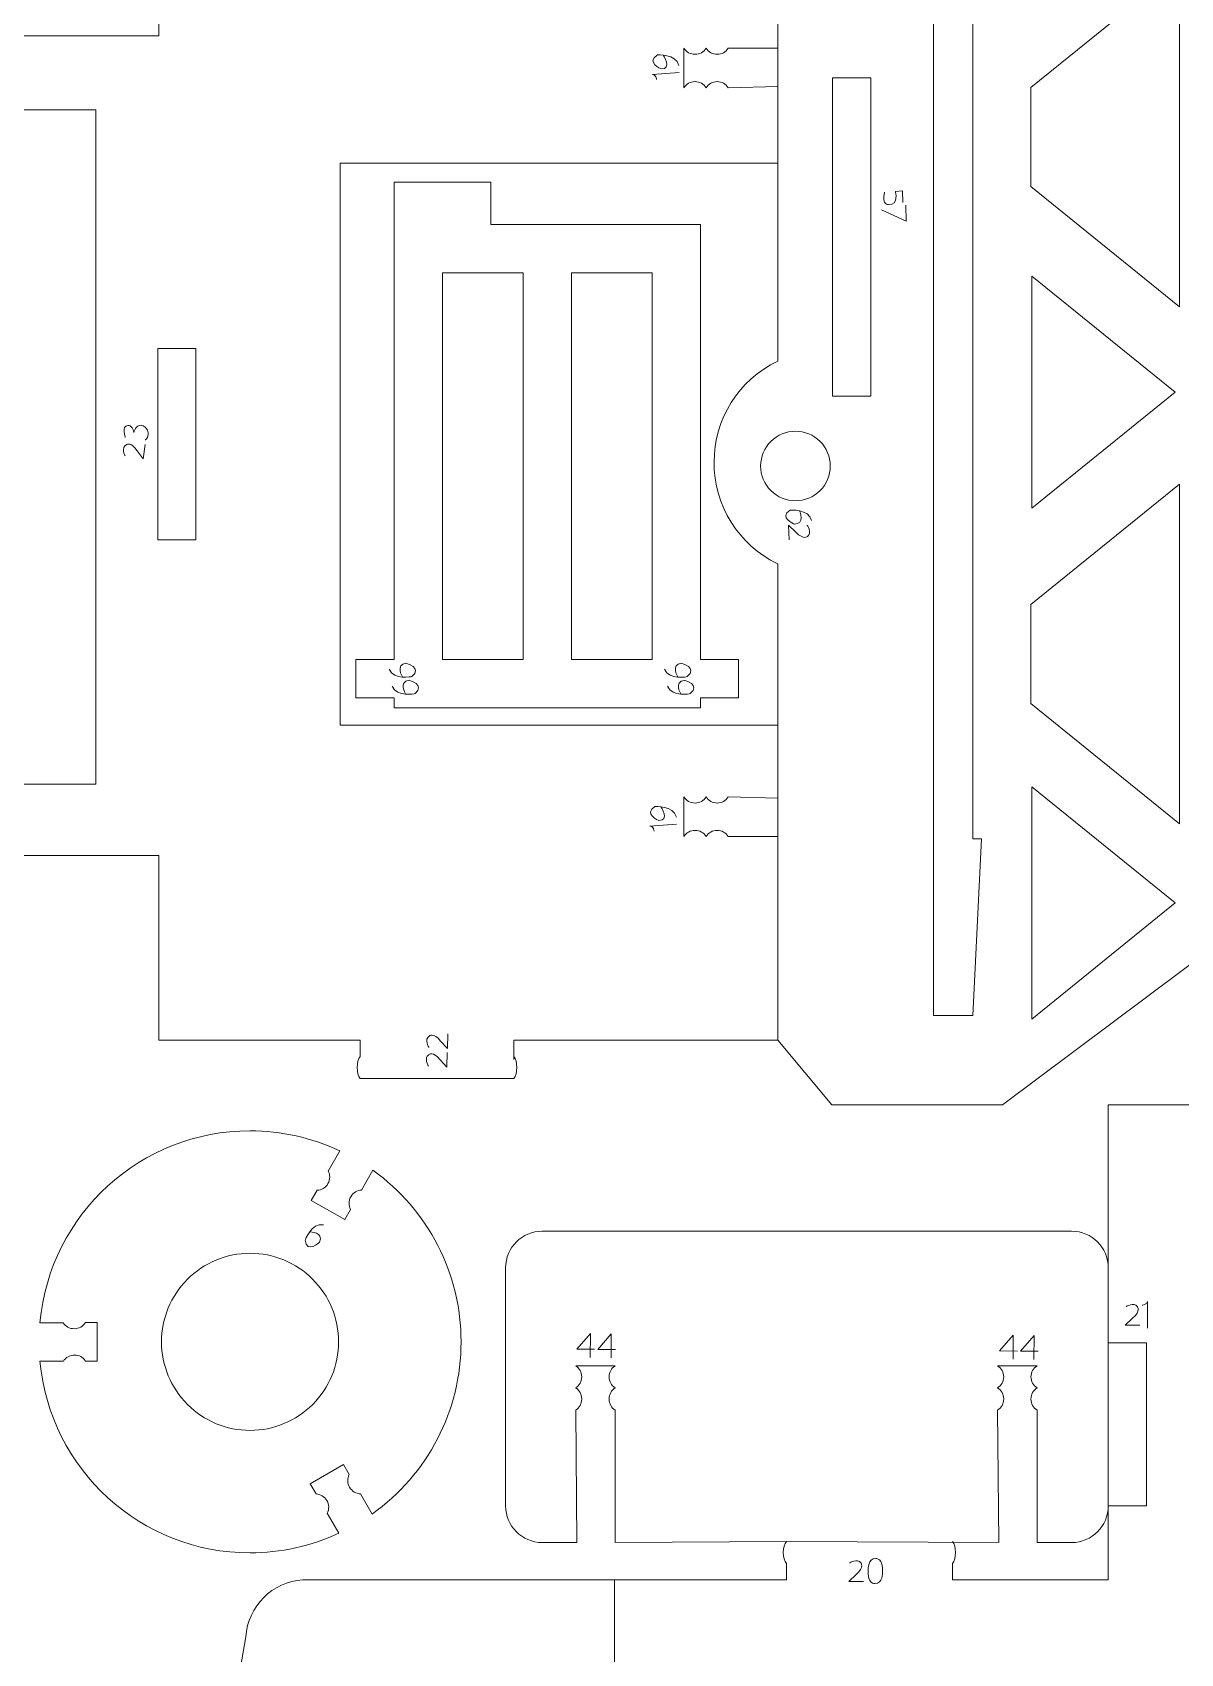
# Model space of a CAD drawing. Header units: centimetres. Extents: x -25 to 25, y -32.5 to 32.5.
# Drawn here: x -0.74 to 8.26, y -13.61 to -0.91 of the extents above; entities that cross this region are included whole.
import ezdxf

# ---------------------------------------------------------------- set-up
doc = ezdxf.new("R2010")
doc.units = ezdxf.units.CM
doc.header["$MEASUREMENT"] = 0
doc.layers.add('Capa 1', color=7, linetype='Continuous')

msp = doc.modelspace()

# ---------------------------------------------------------------- linework, layer by layer
at = {"layer": 'Capa 1', "color": 250, "lineweight": 20}
for points, knots in [([(8.57576, -8.03201), (8.57576, -8.03201), (6.86576, -9.30915), (6.86576, -9.30915), (6.86576, -9.30915), (6.86576, -9.30915), (5.52988, -9.30915), (5.52988, -9.30915), (5.52988, -9.30915), (5.52988, -9.30915), (5.10465, -8.80349), (5.10465, -8.80349), (5.10465, -8.80349), (5.10465, -8.80349), (5.10465, -5.0696), (5.10465, -5.0696), (5.10465, -5.0696), (4.79889, -4.92232), (4.60492, -4.61257), (4.60584, -4.27324), (4.60584, -4.27324), (4.60677, -3.93389), (4.7981, -3.62735), (5.10465, -3.48177), (5.10465, -3.48177), (5.10465, -3.48177), (5.10465, 5.73715), (5.10465, 5.73715), (5.10465, 5.73715), (5.10465, 5.73715), (3.83049, 5.73715), (3.83049, 5.73715), (3.83049, 5.73715), (3.74758, 5.73719), (3.66851, 5.77203), (3.61251, 5.83317), (3.61251, 5.83317), (3.55653, 5.89436), (3.52877, 5.97577), (3.53604, 6.05836), (3.53604, 6.05836), (3.53604, 6.05836), (3.53604, 6.55398), (3.53604, 6.55398), (3.53604, 6.55398), (3.53604, 6.55398), (4.01915, 6.64479), (4.01915, 6.64479), (4.01915, 6.64479), (4.01915, 6.64479), (3.5252, 9.27346), (3.5252, 9.27346), (3.5252, 9.27346), (3.5252, 9.27346), (3.5252, 13.61561), (3.5252, 13.61561), (3.5252, 13.61561), (3.51887, 13.7054), (3.54882, 13.79393), (3.60829, 13.86149), (3.60829, 13.86149), (3.66775, 13.92903), (3.75134, 13.9699), (3.8412, 13.97497), (3.8412, 13.97497), (3.8412, 13.97497), (6.84714, 13.97497), (6.84714, 13.97497), (6.84714, 13.97497), (6.84714, 13.97497), (8.60511, 12.7246), (8.60511, 12.7246)], [0, 0, 0, 0, 0.05263158, 0.05263158, 0.05263158, 0.05263158, 0.10526316, 0.10526316, 0.10526316, 0.10526316, 0.15789474, 0.15789474, 0.15789474, 0.15789474, 0.21052632, 0.21052632, 0.21052632, 0.21052632, 0.26315789, 0.26315789, 0.26315789, 0.26315789, 0.31578947, 0.31578947, 0.31578947, 0.31578947, 0.36842105, 0.36842105, 0.36842105, 0.36842105, 0.42105263, 0.42105263, 0.42105263, 0.42105263, 0.47368421, 0.47368421, 0.47368421, 0.47368421, 0.52631579, 0.52631579, 0.52631579, 0.52631579, 0.57894737, 0.57894737, 0.57894737, 0.57894737, 0.63157895, 0.63157895, 0.63157895, 0.63157895, 0.68421053, 0.68421053, 0.68421053, 0.68421053, 0.73684211, 0.73684211, 0.73684211, 0.73684211, 0.78947368, 0.78947368, 0.78947368, 0.78947368, 0.84210526, 0.84210526, 0.84210526, 0.84210526, 0.89473684, 0.89473684, 0.89473684, 0.89473684, 1, 1, 1, 1]), ([(6.325, -8.60926), (6.325, -8.60926), (6.63388, -8.60926), (6.63388, -8.60926), (6.63388, -8.60926), (6.63388, -8.60926), (6.70253, -7.22588), (6.70253, -7.22588), (6.70253, -7.22588), (6.70253, -7.22588), (6.63388, -7.22588), (6.63388, -7.22588), (6.63388, -7.22588), (6.63388, -7.22588), (6.63388, 1.34313), (6.63388, 1.34313), (6.63388, 1.34313), (6.63388, 1.34313), (6.74854, 2.29325), (6.74854, 2.29325), (6.74854, 2.29325), (6.74854, 2.29325), (6.63388, 3.24813), (6.63388, 3.24813), (6.63388, 3.24813), (6.63388, 3.24813), (6.63388, 13.39281), (6.63388, 13.39281), (6.63388, 13.39281), (6.63388, 13.39281), (6.325, 13.39281), (6.325, 13.39281), (6.325, 13.39281), (6.325, 13.39281), (6.325, 3.25454), (6.325, 3.25454), (6.325, 3.25454), (6.325, 3.25454), (6.26327, 2.29325), (6.26327, 2.29325), (6.26327, 2.29325), (6.26327, 2.29325), (6.325, 1.35835), (6.325, 1.35835), (6.325, 1.35835), (6.325, 1.35835), (6.325, -8.60926), (6.325, -8.60926)], [0, 0, 0, 0, 0.07692308, 0.07692308, 0.07692308, 0.07692308, 0.15384615, 0.15384615, 0.15384615, 0.15384615, 0.23076923, 0.23076923, 0.23076923, 0.23076923, 0.30769231, 0.30769231, 0.30769231, 0.30769231, 0.38461538, 0.38461538, 0.38461538, 0.38461538, 0.46153846, 0.46153846, 0.46153846, 0.46153846, 0.53846154, 0.53846154, 0.53846154, 0.53846154, 0.61538462, 0.61538462, 0.61538462, 0.61538462, 0.69230769, 0.69230769, 0.69230769, 0.69230769, 0.76923077, 0.76923077, 0.76923077, 0.76923077, 0.84615385, 0.84615385, 0.84615385, 0.84615385, 1, 1, 1, 1]), ([(1.83171, -8.93017), (1.83171, -8.93017), (1.83171, -8.80349), (1.83171, -8.80349), (1.83171, -8.80349), (1.83171, -8.80349), (0.25242, -8.80349), (0.25242, -8.80349), (0.25242, -8.80349), (0.25242, -8.80349), (0.25242, -7.35671), (0.25242, -7.35671), (0.25242, -7.35671), (0.25242, -7.35671), (-0.84555, -7.35671), (-0.84555, -7.35671), (-0.84555, -7.35671), (-0.84555, -7.35671), (-0.86741, -7.35554), (-0.86741, -7.35554), (-0.86741, -7.35554), (-0.86741, -7.35554), (-0.88898, -7.35156), (-0.88898, -7.35156), (-0.88898, -7.35156), (-0.88898, -7.35156), (-0.90979, -7.34481), (-0.90979, -7.34481), (-0.90979, -7.34481), (-0.90979, -7.34481), (-0.9296, -7.33539), (-0.9296, -7.33539), (-0.9296, -7.33539), (-0.9296, -7.33539), (-0.94799, -7.3235), (-0.94799, -7.3235), (-0.94799, -7.3235), (-0.94799, -7.3235), (-0.96466, -7.3093), (-0.96466, -7.3093), (-0.96466, -7.3093), (-0.96466, -7.3093), (-0.97935, -7.29305), (-0.97935, -7.29305), (-0.97935, -7.29305), (-0.97935, -7.29305), (-0.99183, -7.27504), (-0.99183, -7.27504), (-0.99183, -7.27504), (-0.99183, -7.27504), (-1.00184, -7.25553), (-1.00184, -7.25553), (-1.00184, -7.25553), (-1.00184, -7.25553), (-1.00921, -7.23492), (-1.00921, -7.23492), (-1.00921, -7.23492), (-1.00921, -7.23492), (-1.01386, -7.21352), (-1.01386, -7.21352), (-1.01386, -7.21352), (-1.01386, -7.21352), (-1.01566, -7.19166), (-1.01566, -7.19166), (-1.01566, -7.19166), (-1.01566, -7.19166), (-1.01566, -6.79532), (-1.01566, -6.79532), (-1.01566, -6.79532), (-1.01566, -6.79532), (-0.24057, -6.79532), (-0.24057, -6.79532), (-0.24057, -6.79532), (-0.24057, -6.79532), (-0.24057, -1.51145), (-0.24057, -1.51145), (-0.24057, -1.51145), (-0.24057, -1.51145), (-1.01566, -1.51145), (-1.01566, -1.51145), (-1.01566, -1.51145), (-1.01566, -1.51145), (-1.01566, -1.10284), (-1.01566, -1.10284), (-1.01566, -1.10284), (-1.01566, -1.10284), (-1.01416, -1.08065), (-1.01416, -1.08065), (-1.01416, -1.08065), (-1.01416, -1.08065), (-1.0098, -1.05887), (-1.0098, -1.05887), (-1.0098, -1.05887), (-1.0098, -1.05887), (-1.00264, -1.03781), (-1.00264, -1.03781), (-1.00264, -1.03781), (-1.00264, -1.03781), (-0.99276, -1.01787), (-0.99276, -1.01787), (-0.99276, -1.01787), (-0.99276, -1.01787), (-0.9804, -0.9994), (-0.9804, -0.9994), (-0.9804, -0.9994), (-0.9804, -0.9994), (-0.96574, -0.98265), (-0.96574, -0.98265), (-0.96574, -0.98265), (-0.96574, -0.98265), (-0.94903, -0.96799), (-0.94903, -0.96799), (-0.94903, -0.96799), (-0.94903, -0.96799), (-0.93052, -0.95564), (-0.93052, -0.95564), (-0.93052, -0.95564), (-0.93052, -0.95564), (-0.91059, -0.9458), (-0.91059, -0.9458), (-0.91059, -0.9458), (-0.91059, -0.9458), (-0.88957, -0.9386), (-0.88957, -0.9386), (-0.88957, -0.9386), (-0.88957, -0.9386), (-0.86775, -0.93424), (-0.86775, -0.93424), (-0.86775, -0.93424), (-0.86775, -0.93424), (-0.84555, -0.93273), (-0.84555, -0.93273), (-0.84555, -0.93273), (-0.84555, -0.93273), (0.25242, -0.93273), (0.25242, -0.93273), (0.25242, -0.93273), (0.25242, -0.93273), (0.25309, 0.56891), (0.25309, 0.56891), (0.25309, 0.56891), (0.25309, 0.56891), (1.83242, 0.56891), (1.83242, 0.56891), (1.83242, 0.56891), (1.83242, 0.56891), (1.83242, 0.693), (1.83242, 0.693)], [0, 0, 0, 0, 0.02631579, 0.02631579, 0.02631579, 0.02631579, 0.05263158, 0.05263158, 0.05263158, 0.05263158, 0.07894737, 0.07894737, 0.07894737, 0.07894737, 0.10526316, 0.10526316, 0.10526316, 0.10526316, 0.13157895, 0.13157895, 0.13157895, 0.13157895, 0.15789474, 0.15789474, 0.15789474, 0.15789474, 0.18421053, 0.18421053, 0.18421053, 0.18421053, 0.21052632, 0.21052632, 0.21052632, 0.21052632, 0.23684211, 0.23684211, 0.23684211, 0.23684211, 0.26315789, 0.26315789, 0.26315789, 0.26315789, 0.28947368, 0.28947368, 0.28947368, 0.28947368, 0.31578947, 0.31578947, 0.31578947, 0.31578947, 0.34210526, 0.34210526, 0.34210526, 0.34210526, 0.36842105, 0.36842105, 0.36842105, 0.36842105, 0.39473684, 0.39473684, 0.39473684, 0.39473684, 0.42105263, 0.42105263, 0.42105263, 0.42105263, 0.44736842, 0.44736842, 0.44736842, 0.44736842, 0.47368421, 0.47368421, 0.47368421, 0.47368421, 0.5, 0.5, 0.5, 0.5, 0.52631579, 0.52631579, 0.52631579, 0.52631579, 0.55263158, 0.55263158, 0.55263158, 0.55263158, 0.57894737, 0.57894737, 0.57894737, 0.57894737, 0.60526316, 0.60526316, 0.60526316, 0.60526316, 0.63157895, 0.63157895, 0.63157895, 0.63157895, 0.65789474, 0.65789474, 0.65789474, 0.65789474, 0.68421053, 0.68421053, 0.68421053, 0.68421053, 0.71052632, 0.71052632, 0.71052632, 0.71052632, 0.73684211, 0.73684211, 0.73684211, 0.73684211, 0.76315789, 0.76315789, 0.76315789, 0.76315789, 0.78947368, 0.78947368, 0.78947368, 0.78947368, 0.81578947, 0.81578947, 0.81578947, 0.81578947, 0.84210526, 0.84210526, 0.84210526, 0.84210526, 0.86842105, 0.86842105, 0.86842105, 0.86842105, 0.89473684, 0.89473684, 0.89473684, 0.89473684, 0.92105263, 0.92105263, 0.92105263, 0.92105263, 0.94736842, 0.94736842, 0.94736842, 0.94736842, 1, 1, 1, 1]), ([(8.25401, -3.05436), (8.25401, -3.05436), (8.25401, -0.39365), (8.25401, -0.39365), (8.25401, -0.39365), (8.25401, -0.39365), (7.09024, -1.33641), (7.09024, -1.33641), (7.09024, -1.33641), (7.09024, -1.33641), (7.09024, -2.11163), (7.09024, -2.11163), (7.09024, -2.11163), (7.09024, -2.11163), (8.25401, -3.05436), (8.25401, -3.05436)], [0, 0, 0, 0, 0.2, 0.2, 0.2, 0.2, 0.4, 0.4, 0.4, 0.4, 0.6, 0.6, 0.6, 0.6, 1, 1, 1, 1]), ([(4.54364, -1.02935), (4.52533, -1.05788), (4.49331, -1.07679), (4.45689, -1.07679), (4.45689, -1.07679), (4.42047, -1.07679), (4.38846, -1.05788), (4.37015, -1.02935)], [0, 0, 0, 0, 0.33333333, 0.33333333, 0.33333333, 0.33333333, 1, 1, 1, 1]), ([(4.71713, -1.02935), (4.69882, -1.05788), (4.66681, -1.07679), (4.63039, -1.07679), (4.63039, -1.07679), (4.59397, -1.07679), (4.56195, -1.05788), (4.54364, -1.02935)], [0, 0, 0, 0, 0.33333333, 0.33333333, 0.33333333, 0.33333333, 1, 1, 1, 1]), ([(5.53525, -3.75601), (5.53525, -3.75601), (5.83543, -3.75601), (5.83543, -3.75601), (5.83543, -3.75601), (5.83543, -3.75601), (5.83543, -1.2608), (5.83543, -1.2608), (5.83543, -1.2608), (5.83543, -1.2608), (5.53525, -1.2608), (5.53525, -1.2608), (5.53525, -1.2608), (5.53525, -1.2608), (5.53525, -3.75601), (5.53525, -3.75601)], [0, 0, 0, 0, 0.2, 0.2, 0.2, 0.2, 0.4, 0.4, 0.4, 0.4, 0.6, 0.6, 0.6, 0.6, 1, 1, 1, 1]), ([(4.54348, -1.33836), (4.52516, -1.30983), (4.49315, -1.29092), (4.45673, -1.29092), (4.45673, -1.29092), (4.42031, -1.29092), (4.3883, -1.30983), (4.36998, -1.33836)], [0, 0, 0, 0, 0.33333333, 0.33333333, 0.33333333, 0.33333333, 1, 1, 1, 1]), ([(4.71697, -1.33836), (4.69866, -1.30983), (4.66664, -1.29092), (4.63022, -1.29092), (4.63022, -1.29092), (4.5938, -1.29092), (4.56179, -1.30983), (4.54348, -1.33836)], [0, 0, 0, 0, 0.33333333, 0.33333333, 0.33333333, 0.33333333, 1, 1, 1, 1]), ([(5.10465, -1.92944), (5.10465, -1.92944), (1.67512, -1.92944), (1.67512, -1.92944), (1.67512, -1.92944), (1.67512, -1.92944), (1.67512, -6.33424), (1.67512, -6.33424), (1.67512, -6.33424), (1.67512, -6.33424), (5.10465, -6.33424), (5.10465, -6.33424)], [0, 0, 0, 0, 0.25, 0.25, 0.25, 0.25, 0.5, 0.5, 0.5, 0.5, 1, 1, 1, 1]), ([(1.79877, -6.11975), (1.79877, -6.11975), (2.09878, -6.11975), (2.09878, -6.11975), (2.09878, -6.11975), (2.09878, -6.11975), (2.09878, -6.1987), (2.09878, -6.1987), (2.09878, -6.1987), (2.09878, -6.1987), (4.49883, -6.1987), (4.49883, -6.1987), (4.49883, -6.1987), (4.49883, -6.1987), (4.49883, -6.11975), (4.49883, -6.11975), (4.49883, -6.11975), (4.49883, -6.11975), (4.79884, -6.11975), (4.79884, -6.11975), (4.79884, -6.11975), (4.79884, -6.11975), (4.79884, -5.81974), (4.79884, -5.81974), (4.79884, -5.81974), (4.79884, -5.81974), (4.49883, -5.81974), (4.49883, -5.81974), (4.49883, -5.81974), (4.49883, -5.81974), (4.49883, -2.40914), (4.49883, -2.40914), (4.49883, -2.40914), (4.49883, -2.40914), (2.85669, -2.40914), (2.85669, -2.40914), (2.85669, -2.40914), (2.85669, -2.40914), (2.85669, -2.07755), (2.85669, -2.07755), (2.85669, -2.07755), (2.85669, -2.07755), (2.09878, -2.07755), (2.09878, -2.07755), (2.09878, -2.07755), (2.09878, -2.07755), (2.09878, -5.81974), (2.09878, -5.81974), (2.09878, -5.81974), (2.09878, -5.81974), (1.79877, -5.81974), (1.79877, -5.81974), (1.79877, -5.81974), (1.79877, -5.81974), (1.79877, -6.11975), (1.79877, -6.11975)], [0, 0, 0, 0, 0.06666667, 0.06666667, 0.06666667, 0.06666667, 0.13333333, 0.13333333, 0.13333333, 0.13333333, 0.2, 0.2, 0.2, 0.2, 0.26666667, 0.26666667, 0.26666667, 0.26666667, 0.33333333, 0.33333333, 0.33333333, 0.33333333, 0.4, 0.4, 0.4, 0.4, 0.46666667, 0.46666667, 0.46666667, 0.46666667, 0.53333333, 0.53333333, 0.53333333, 0.53333333, 0.6, 0.6, 0.6, 0.6, 0.66666667, 0.66666667, 0.66666667, 0.66666667, 0.73333333, 0.73333333, 0.73333333, 0.73333333, 0.8, 0.8, 0.8, 0.8, 0.86666667, 0.86666667, 0.86666667, 0.86666667, 1, 1, 1, 1]), ([(2.47773, -5.81974), (2.47773, -5.81974), (2.47773, -2.78809), (2.47773, -2.78809), (2.47773, -2.78809), (2.47773, -2.78809), (3.10932, -2.78809), (3.10932, -2.78809), (3.10932, -2.78809), (3.10932, -2.78809), (3.10932, -5.81974), (3.10932, -5.81974), (3.10932, -5.81974), (3.10932, -5.81974), (2.47773, -5.81974), (2.47773, -5.81974)], [0, 0, 0, 0, 0.2, 0.2, 0.2, 0.2, 0.4, 0.4, 0.4, 0.4, 0.6, 0.6, 0.6, 0.6, 1, 1, 1, 1]), ([(3.48828, -5.81974), (3.48828, -5.81974), (3.48828, -2.78809), (3.48828, -2.78809), (3.48828, -2.78809), (3.48828, -2.78809), (4.11988, -2.78809), (4.11988, -2.78809), (4.11988, -2.78809), (4.11988, -2.78809), (4.11988, -5.81974), (4.11988, -5.81974), (4.11988, -5.81974), (4.11988, -5.81974), (3.48828, -5.81974), (3.48828, -5.81974)], [0, 0, 0, 0, 0.2, 0.2, 0.2, 0.2, 0.4, 0.4, 0.4, 0.4, 0.6, 0.6, 0.6, 0.6, 1, 1, 1, 1]), ([(7.09618, -4.63431), (7.09618, -4.63431), (8.22046, -3.72421), (8.22046, -3.72421), (8.22046, -3.72421), (8.22046, -3.72421), (7.09618, -2.81409), (7.09618, -2.81409), (7.09618, -2.81409), (7.09618, -2.81409), (7.09618, -4.63431), (7.09618, -4.63431)], [0, 0, 0, 0, 0.25, 0.25, 0.25, 0.25, 0.5, 0.5, 0.5, 0.5, 1, 1, 1, 1]), ([(0.24476, -3.38175), (0.24476, -3.38175), (0.24472, -4.88189), (0.24472, -4.88189), (0.24472, -4.88189), (0.24472, -4.88189), (0.54494, -4.88189), (0.54494, -4.88189), (0.54494, -4.88189), (0.54494, -4.88189), (0.54494, -3.38171), (0.54494, -3.38171), (0.54494, -3.38171), (0.54494, -3.38171), (0.24476, -3.38175), (0.24476, -3.38175)], [0, 0, 0, 0, 0.2, 0.2, 0.2, 0.2, 0.4, 0.4, 0.4, 0.4, 0.6, 0.6, 0.6, 0.6, 1, 1, 1, 1]), ([(4.97126, -4.30313), (4.97122, -4.37541), (4.99987, -4.44477), (5.05096, -4.4959), (5.05096, -4.4959), (5.10201, -4.54704), (5.17165, -4.5758), (5.24393, -4.57584), (5.24393, -4.57584), (5.31622, -4.57589), (5.38557, -4.54721), (5.4367, -4.49615), (5.4367, -4.49615), (5.48784, -4.44506), (5.51661, -4.37541), (5.51666, -4.30313), (5.51666, -4.30313), (5.5167, -4.23086), (5.48806, -4.1615), (5.43696, -4.11037), (5.43696, -4.11037), (5.38587, -4.05924), (5.31622, -4.03047), (5.24393, -4.03043), (5.24393, -4.03043), (5.17165, -4.03039), (5.10234, -4.05907), (5.05122, -4.11012), (5.05122, -4.11012), (5.00003, -4.16121), (4.9713, -4.23086), (4.97126, -4.30313)], [0, 0, 0, 0, 0.11111111, 0.11111111, 0.11111111, 0.11111111, 0.22222222, 0.22222222, 0.22222222, 0.22222222, 0.33333333, 0.33333333, 0.33333333, 0.33333333, 0.44444444, 0.44444444, 0.44444444, 0.44444444, 0.55555556, 0.55555556, 0.55555556, 0.55555556, 0.66666667, 0.66666667, 0.66666667, 0.66666667, 0.77777778, 0.77777778, 0.77777778, 0.77777778, 1, 1, 1, 1]), ([(8.25401, -7.10615), (8.25401, -7.10615), (8.25401, -4.44544), (8.25401, -4.44544), (8.25401, -4.44544), (8.25401, -4.44544), (7.09024, -5.38817), (7.09024, -5.38817), (7.09024, -5.38817), (7.09024, -5.38817), (7.09024, -6.16343), (7.09024, -6.16343), (7.09024, -6.16343), (7.09024, -6.16343), (8.25401, -7.10615), (8.25401, -7.10615)], [0, 0, 0, 0, 0.2, 0.2, 0.2, 0.2, 0.4, 0.4, 0.4, 0.4, 0.6, 0.6, 0.6, 0.6, 1, 1, 1, 1]), ([(7.09618, -8.63695), (7.09618, -8.63695), (8.22046, -7.72683), (8.22046, -7.72683), (8.22046, -7.72683), (8.22046, -7.72683), (7.09618, -6.81669), (7.09618, -6.81669), (7.09618, -6.81669), (7.09618, -6.81669), (7.09618, -8.63695), (7.09618, -8.63695)], [0, 0, 0, 0, 0.25, 0.25, 0.25, 0.25, 0.5, 0.5, 0.5, 0.5, 1, 1, 1, 1]), ([(4.54381, -6.89673), (4.5255, -6.92526), (4.49348, -6.94417), (4.45706, -6.94417), (4.45706, -6.94417), (4.42064, -6.94417), (4.38863, -6.92526), (4.37032, -6.89673)], [0, 0, 0, 0, 0.33333333, 0.33333333, 0.33333333, 0.33333333, 1, 1, 1, 1]), ([(4.7173, -6.89673), (4.69899, -6.92526), (4.66698, -6.94417), (4.63056, -6.94417), (4.63056, -6.94417), (4.59414, -6.94417), (4.56212, -6.92526), (4.54381, -6.89673)], [0, 0, 0, 0, 0.33333333, 0.33333333, 0.33333333, 0.33333333, 1, 1, 1, 1]), ([(4.54365, -7.20574), (4.52533, -7.17721), (4.49332, -7.1583), (4.4569, -7.1583), (4.4569, -7.1583), (4.42048, -7.1583), (4.38847, -7.17721), (4.37015, -7.20574)], [0, 0, 0, 0, 0.33333333, 0.33333333, 0.33333333, 0.33333333, 1, 1, 1, 1]), ([(4.71714, -7.20574), (4.69883, -7.17721), (4.66681, -7.1583), (4.63039, -7.1583), (4.63039, -7.1583), (4.59397, -7.1583), (4.56196, -7.17721), (4.54365, -7.20574)], [0, 0, 0, 0, 0.33333333, 0.33333333, 0.33333333, 0.33333333, 1, 1, 1, 1]), ([(5.10465, -8.80349), (5.10465, -8.80349), (3.03622, -8.80349), (3.03622, -8.80349), (3.03622, -8.80349), (3.03622, -8.80349), (3.03622, -8.95358), (3.03622, -8.95358)], [0, 0, 0, 0, 0.33333333, 0.33333333, 0.33333333, 0.33333333, 1, 1, 1, 1]), ([(1.83171, -9.10368), (1.81744, -9.08537), (1.80799, -9.05336), (1.80799, -9.01694), (1.80799, -9.01694), (1.80799, -8.98052), (1.81744, -8.9485), (1.83171, -8.93019)], [0, 0, 0, 0, 0.33333333, 0.33333333, 0.33333333, 0.33333333, 1, 1, 1, 1]), ([(3.03622, -9.10368), (3.05049, -9.08537), (3.05994, -9.05336), (3.05994, -9.01694), (3.05994, -9.01694), (3.05994, -8.98052), (3.05049, -8.9485), (3.03622, -8.93019)], [0, 0, 0, 0, 0.33333333, 0.33333333, 0.33333333, 0.33333333, 1, 1, 1, 1]), ([(5.1727, -12.90463), (5.1727, -12.90463), (5.1727, -13.03135), (5.1727, -13.03135), (5.1727, -13.03135), (5.1727, -13.03135), (3.82445, -13.03135), (3.82445, -13.03135), (3.82445, -13.03135), (3.82445, -13.03135), (3.82445, -16.30794), (3.82445, -16.30794), (3.82445, -16.30794), (9.60048, -16.30794), (7.43448, -16.30794), (10.73481, -16.30794), (10.73481, -16.30794), (10.73481, -16.30794), (10.73481, -14.03531), (10.73481, -14.03531), (10.73481, -14.03531), (10.73481, -14.03531), (12.37679, -12.38965), (12.37679, -12.38965), (12.37679, -12.38965), (12.37679, -12.38965), (12.37679, -9.3096), (12.37679, -9.3096), (12.37679, -9.3096), (12.37679, -9.3096), (11.62163, -9.30914), (11.62163, -9.30914)], [0, 0, 0, 0, 0.11111111, 0.11111111, 0.11111111, 0.11111111, 0.22222222, 0.22222222, 0.22222222, 0.22222222, 0.33333333, 0.33333333, 0.33333333, 0.33333333, 0.44444444, 0.44444444, 0.44444444, 0.44444444, 0.55555556, 0.55555556, 0.55555556, 0.55555556, 0.66666667, 0.66666667, 0.66666667, 0.66666667, 0.77777778, 0.77777778, 0.77777778, 0.77777778, 1, 1, 1, 1]), ([(10.28574, -9.30914), (10.28574, -9.30914), (9.93267, -9.3096), (9.93267, -9.3096), (9.93267, -9.3096), (9.93267, -9.3096), (9.93267, -9.60978), (9.93267, -9.60978), (9.93267, -9.60978), (9.93267, -9.60978), (8.74641, -9.60978), (8.74641, -9.60978), (8.74641, -9.60978), (8.74641, -9.60978), (8.74641, -9.3096), (8.74641, -9.3096), (8.74641, -9.3096), (8.74641, -9.3096), (7.69605, -9.3096), (7.69605, -9.3096), (7.69605, -9.3096), (7.69605, -9.3096), (7.69605, -11.17429), (7.69605, -11.17429), (7.69605, -11.17429), (7.69605, -11.17429), (7.99624, -11.17429), (7.99624, -11.17429), (7.99624, -11.17429), (7.99624, -11.17429), (7.99624, -12.45284), (7.99624, -12.45284), (7.99624, -12.45284), (7.99624, -12.45284), (7.69605, -12.45284), (7.69605, -12.45284), (7.69605, -12.45284), (7.69605, -12.45284), (7.69605, -13.03135), (7.69605, -13.03135), (7.69605, -13.03135), (7.69605, -13.03135), (6.47504, -13.03135), (6.47504, -13.03135), (6.47504, -13.03135), (6.47504, -13.03135), (6.47504, -12.90463), (6.47504, -12.90463)], [0, 0, 0, 0, 0.07692308, 0.07692308, 0.07692308, 0.07692308, 0.15384615, 0.15384615, 0.15384615, 0.15384615, 0.23076923, 0.23076923, 0.23076923, 0.23076923, 0.30769231, 0.30769231, 0.30769231, 0.30769231, 0.38461538, 0.38461538, 0.38461538, 0.38461538, 0.46153846, 0.46153846, 0.46153846, 0.46153846, 0.53846154, 0.53846154, 0.53846154, 0.53846154, 0.61538462, 0.61538462, 0.61538462, 0.61538462, 0.69230769, 0.69230769, 0.69230769, 0.69230769, 0.76923077, 0.76923077, 0.76923077, 0.76923077, 0.84615385, 0.84615385, 0.84615385, 0.84615385, 1, 1, 1, 1]), ([(1.58183, -9.82836), (1.58183, -9.82836), (1.67308, -9.67031), (1.67308, -9.67031), (1.67308, -9.67031), (1.67308, -9.67031), (1.67312, -9.67035), (1.67312, -9.67035), (1.67312, -9.67035), (1.4528, -9.56666), (1.21242, -9.51293), (0.96893, -9.51293), (0.96893, -9.51293), (0.11318, -9.51339), (-0.60093, -10.16448), (-0.67815, -11.01671), (-0.67815, -11.01671), (-0.67815, -11.01671), (-0.49665, -11.01704), (-0.49665, -11.01704)], [0, 0, 0, 0, 0.16666667, 0.16666667, 0.16666667, 0.16666667, 0.33333333, 0.33333333, 0.33333333, 0.33333333, 0.5, 0.5, 0.5, 0.5, 0.66666667, 0.66666667, 0.66666667, 0.66666667, 1, 1, 1, 1]), ([(1.49465, -9.97897), (1.52871, -9.97726), (1.56122, -9.95879), (1.57944, -9.92701), (1.57944, -9.92701), (1.59766, -9.89522), (1.59717, -9.85783), (1.58143, -9.82758)], [0, 0, 0, 0, 0.33333333, 0.33333333, 0.33333333, 0.33333333, 1, 1, 1, 1]), ([(1.83427, -12.35796), (1.83427, -12.35796), (1.92469, -12.51663), (1.92469, -12.51663), (1.92469, -12.51663), (2.36265, -12.20644), (2.62293, -11.70356), (2.62285, -11.16684), (2.62285, -11.16684), (2.62276, -10.63327), (2.3658, -10.13282), (1.93197, -9.82224), (1.93197, -9.82224), (1.93197, -9.82224), (1.84286, -9.97745), (1.84286, -9.97745)], [0, 0, 0, 0, 0.2, 0.2, 0.2, 0.2, 0.4, 0.4, 0.4, 0.4, 0.6, 0.6, 0.6, 0.6, 1, 1, 1, 1]), ([(1.49464, -9.97898), (1.49464, -9.97898), (1.44899, -10.0584), (1.44899, -10.0584), (1.44899, -10.0584), (1.44899, -10.0584), (1.71052, -10.20831), (1.71052, -10.20831), (1.71052, -10.20831), (1.71052, -10.20831), (1.75608, -10.12883), (1.75608, -10.12883)], [0, 0, 0, 0, 0.25, 0.25, 0.25, 0.25, 0.5, 0.5, 0.5, 0.5, 1, 1, 1, 1]), ([(1.75608, -10.12883), (1.74034, -10.09858), (1.73985, -10.06118), (1.75807, -10.0294), (1.75807, -10.0294), (1.77629, -9.99762), (1.80881, -9.97914), (1.84286, -9.97743)], [0, 0, 0, 0, 0.33333333, 0.33333333, 0.33333333, 0.33333333, 1, 1, 1, 1]), ([(7.69605, -10.5861), (7.69551, -10.428), (7.56736, -10.29965), (7.40923, -10.29931), (7.40923, -10.29931), (7.40923, -10.29931), (3.25884, -10.29931), (3.25884, -10.29931), (3.25884, -10.29931), (3.10075, -10.29985), (2.97239, -10.428), (2.97206, -10.5861), (2.97206, -10.5861), (2.97206, -10.5861), (2.97206, -12.45284), (2.97206, -12.45284), (2.97206, -12.45284), (2.9726, -12.61093), (3.10075, -12.73929), (3.25884, -12.73962), (3.25884, -12.73962), (3.25884, -12.73962), (3.53026, -12.73962), (3.53026, -12.73962), (3.53026, -12.73962), (3.53026, -12.73962), (3.52143, -11.70144), (3.52143, -11.70144)], [0, 0, 0, 0, 0.125, 0.125, 0.125, 0.125, 0.25, 0.25, 0.25, 0.25, 0.375, 0.375, 0.375, 0.375, 0.5, 0.5, 0.5, 0.5, 0.625, 0.625, 0.625, 0.625, 0.75, 0.75, 0.75, 0.75, 1, 1, 1, 1]), ([(0.27467, -11.16667), (0.27479, -11.3509), (0.34808, -11.5275), (0.47841, -11.65766), (0.47841, -11.65766), (0.60878, -11.78786), (0.78458, -11.8609), (0.96881, -11.86081), (0.96881, -11.86081), (1.15299, -11.86069), (1.32963, -11.7874), (1.45979, -11.65707), (1.45979, -11.65707), (1.58995, -11.52671), (1.66303, -11.3509), (1.6629, -11.16667), (1.6629, -11.16667), (1.66278, -10.98249), (1.58949, -10.80585), (1.45916, -10.67569), (1.45916, -10.67569), (1.32884, -10.54553), (1.15299, -10.47245), (0.96881, -10.47258), (0.96881, -10.47258), (0.78458, -10.4727), (0.60798, -10.54599), (0.47782, -10.67632), (0.47782, -10.67632), (0.34762, -10.80664), (0.27459, -10.98249), (0.27467, -11.16667)], [0, 0, 0, 0, 0.11111111, 0.11111111, 0.11111111, 0.11111111, 0.22222222, 0.22222222, 0.22222222, 0.22222222, 0.33333333, 0.33333333, 0.33333333, 0.33333333, 0.44444444, 0.44444444, 0.44444444, 0.44444444, 0.55555556, 0.55555556, 0.55555556, 0.55555556, 0.66666667, 0.66666667, 0.66666667, 0.66666667, 0.77777778, 0.77777778, 0.77777778, 0.77777778, 1, 1, 1, 1]), ([(-0.32215, -11.01602), (-0.34041, -11.04483), (-0.3725, -11.06403), (-0.40913, -11.06425), (-0.40913, -11.06425), (-0.44576, -11.06446), (-0.47807, -11.04562), (-0.49666, -11.01703)], [0, 0, 0, 0, 0.33333333, 0.33333333, 0.33333333, 0.33333333, 1, 1, 1, 1]), ([(-0.3204, -11.31736), (-0.3204, -11.31736), (-0.2288, -11.31694), (-0.2288, -11.31694), (-0.2288, -11.31694), (-0.2288, -11.31694), (-0.23054, -11.0155), (-0.23054, -11.0155), (-0.23054, -11.0155), (-0.23054, -11.0155), (-0.32215, -11.01602), (-0.32215, -11.01602)], [0, 0, 0, 0, 0.25, 0.25, 0.25, 0.25, 0.5, 0.5, 0.5, 0.5, 1, 1, 1, 1]), ([(7.13785, -11.7016), (7.13785, -11.7016), (7.13785, -12.73962), (7.13785, -12.73962), (7.13785, -12.73962), (7.13785, -12.73962), (7.40923, -12.73962), (7.40923, -12.73962), (7.40923, -12.73962), (7.56736, -12.73908), (7.69572, -12.61093), (7.69605, -12.45284), (7.69605, -12.45284), (7.69605, -12.45284), (7.69605, -11.17428), (7.69605, -11.17428)], [0, 0, 0, 0, 0.2, 0.2, 0.2, 0.2, 0.4, 0.4, 0.4, 0.4, 0.6, 0.6, 0.6, 0.6, 1, 1, 1, 1]), ([(-0.32041, -11.31736), (-0.339, -11.28876), (-0.37131, -11.26993), (-0.40794, -11.27014), (-0.40794, -11.27014), (-0.44457, -11.27035), (-0.47666, -11.28956), (-0.49492, -11.31836)], [0, 0, 0, 0, 0.33333333, 0.33333333, 0.33333333, 0.33333333, 1, 1, 1, 1]), ([(-0.49489, -11.31836), (-0.49489, -11.31836), (-0.67815, -11.31694), (-0.67815, -11.31694), (-0.67815, -11.31694), (-0.60005, -12.16912), (0.11318, -12.82122), (0.96893, -12.82076), (0.96893, -12.82076), (1.20936, -12.82076), (1.44681, -12.76837), (1.66496, -12.66719), (1.66496, -12.66719), (1.66496, -12.66719), (1.57395, -12.50977), (1.57395, -12.50977)], [0, 0, 0, 0, 0.2, 0.2, 0.2, 0.2, 0.4, 0.4, 0.4, 0.4, 0.6, 0.6, 0.6, 0.6, 1, 1, 1, 1]), ([(3.52143, -11.52795), (3.54996, -11.50963), (3.56887, -11.47762), (3.56887, -11.4412), (3.56887, -11.4412), (3.56887, -11.40478), (3.54996, -11.37277), (3.52143, -11.35445)], [0, 0, 0, 0, 0.33333333, 0.33333333, 0.33333333, 0.33333333, 1, 1, 1, 1]), ([(3.83044, -11.52811), (3.80191, -11.5098), (3.783, -11.47778), (3.783, -11.44136), (3.783, -11.44136), (3.783, -11.40494), (3.80191, -11.37293), (3.83044, -11.35462)], [0, 0, 0, 0, 0.33333333, 0.33333333, 0.33333333, 0.33333333, 1, 1, 1, 1]), ([(6.82884, -11.52795), (6.85737, -11.50963), (6.87628, -11.47762), (6.87628, -11.4412), (6.87628, -11.4412), (6.87628, -11.40478), (6.85737, -11.37277), (6.82884, -11.35445)], [0, 0, 0, 0, 0.33333333, 0.33333333, 0.33333333, 0.33333333, 1, 1, 1, 1]), ([(7.13785, -11.52811), (7.10932, -11.5098), (7.09041, -11.47778), (7.09041, -11.44136), (7.09041, -11.44136), (7.09041, -11.40494), (7.10932, -11.37293), (7.13785, -11.35462)], [0, 0, 0, 0, 0.33333333, 0.33333333, 0.33333333, 0.33333333, 1, 1, 1, 1]), ([(3.52143, -11.70144), (3.54996, -11.68313), (3.56887, -11.65111), (3.56887, -11.61469), (3.56887, -11.61469), (3.56887, -11.57827), (3.54996, -11.54626), (3.52143, -11.52795)], [0, 0, 0, 0, 0.33333333, 0.33333333, 0.33333333, 0.33333333, 1, 1, 1, 1]), ([(3.83044, -11.7016), (3.80191, -11.68329), (3.783, -11.65128), (3.783, -11.61486), (3.783, -11.61486), (3.783, -11.57844), (3.80191, -11.54642), (3.83044, -11.52811)], [0, 0, 0, 0, 0.33333333, 0.33333333, 0.33333333, 0.33333333, 1, 1, 1, 1]), ([(6.82884, -11.70144), (6.85737, -11.68313), (6.87628, -11.65111), (6.87628, -11.61469), (6.87628, -11.61469), (6.87628, -11.57827), (6.85737, -11.54626), (6.82884, -11.52795)], [0, 0, 0, 0, 0.33333333, 0.33333333, 0.33333333, 0.33333333, 1, 1, 1, 1]), ([(7.13785, -11.7016), (7.10932, -11.68329), (7.09041, -11.65128), (7.09041, -11.61486), (7.09041, -11.61486), (7.09041, -11.57844), (7.10932, -11.54642), (7.13785, -11.52811)], [0, 0, 0, 0, 0.33333333, 0.33333333, 0.33333333, 0.33333333, 1, 1, 1, 1]), ([(3.83044, -11.7016), (3.83044, -11.7016), (3.83044, -12.73962), (3.83044, -12.73962), (3.83044, -12.73962), (3.83044, -12.73962), (5.1727, -12.73116), (5.1727, -12.73116)], [0, 0, 0, 0, 0.33333333, 0.33333333, 0.33333333, 0.33333333, 1, 1, 1, 1]), ([(5.1727, -12.73116), (5.1727, -12.73116), (6.83767, -12.73962), (6.83767, -12.73962), (6.83767, -12.73962), (6.83767, -12.73962), (6.82884, -11.70144), (6.82884, -11.70144)], [0, 0, 0, 0, 0.33333333, 0.33333333, 0.33333333, 0.33333333, 1, 1, 1, 1]), ([(1.74635, -12.20719), (1.74635, -12.20719), (1.7003, -12.128), (1.7003, -12.128), (1.7003, -12.128), (1.7003, -12.128), (1.43989, -12.27985), (1.43989, -12.27985), (1.43989, -12.27985), (1.43989, -12.27985), (1.48604, -12.359), (1.48604, -12.359)], [0, 0, 0, 0, 0.25, 0.25, 0.25, 0.25, 0.5, 0.5, 0.5, 0.5, 1, 1, 1, 1]), ([(1.74635, -12.2072), (1.73084, -12.23757), (1.73063, -12.27497), (1.74908, -12.30661), (1.74908, -12.30661), (1.76754, -12.33826), (1.80019, -12.35649), (1.83426, -12.35795)], [0, 0, 0, 0, 0.33333333, 0.33333333, 0.33333333, 0.33333333, 1, 1, 1, 1]), ([(1.48604, -12.35899), (1.52011, -12.36045), (1.55276, -12.37869), (1.57122, -12.41033), (1.57122, -12.41033), (1.58967, -12.44198), (1.58946, -12.47937), (1.57395, -12.50974)], [0, 0, 0, 0, 0.33333333, 0.33333333, 0.33333333, 0.33333333, 1, 1, 1, 1]), ([(5.1727, -12.90465), (5.15843, -12.88634), (5.14898, -12.85433), (5.14898, -12.81791), (5.14898, -12.81791), (5.14898, -12.78149), (5.15843, -12.74947), (5.1727, -12.73116)], [0, 0, 0, 0, 0.33333333, 0.33333333, 0.33333333, 0.33333333, 1, 1, 1, 1]), ([(6.47504, -12.90465), (6.48931, -12.88634), (6.49876, -12.85433), (6.49876, -12.81791), (6.49876, -12.81791), (6.49876, -12.78149), (6.48931, -12.74947), (6.47504, -12.73116)], [0, 0, 0, 0, 0.33333333, 0.33333333, 0.33333333, 0.33333333, 1, 1, 1, 1]), ([(3.40361, -20.71474), (3.40361, -20.71474), (3.82445, -20.71487), (3.82445, -20.71487), (3.82445, -20.71487), (3.82445, -20.71487), (3.82445, -22.23209), (3.82445, -22.23209), (3.82445, -22.23209), (3.82445, -22.23209), (1.38271, -22.23209), (1.38271, -22.23209), (1.38271, -22.23209), (1.14296, -22.21538), (0.95224, -22.02492), (0.93579, -21.78512), (0.93579, -21.78512), (0.93579, -21.78512), (0.84495, -21.28283), (0.84495, -21.28283), (0.84495, -21.28283), (0.80408, -21.08679), (0.65068, -20.93356), (0.45468, -20.89256), (0.45468, -20.89256), (0.45468, -20.89256), (0.05135, -20.74963), (0.05135, -20.74963), (0.05135, -20.74963), (-0.04371, -20.7111), (-0.10905, -20.62249), (-0.11755, -20.52026), (-0.11755, -20.52026), (-0.11755, -20.52026), (-0.11755, -19.31491), (-0.11755, -19.31491), (-0.11755, -19.31491), (-0.11704, -19.16544), (0.00373, -19.04446), (0.1532, -19.04412), (0.1532, -19.04412), (0.1532, -19.04412), (0.45468, -19.04412), (0.45468, -19.04412), (0.45468, -19.04412), (0.6699, -19.04383), (0.84441, -18.86911), (0.84495, -18.65385), (0.84495, -18.65385), (0.84495, -18.65385), (0.84495, -18.65394), (0.84495, -18.65394), (0.84495, -18.65394), (0.84495, -18.65394), (0.84495, -16.63283), (0.84495, -16.63283), (0.84495, -16.63283), (0.84466, -16.41762), (0.6699, -16.24315), (0.45468, -16.24257), (0.45468, -16.24257), (0.45468, -16.24257), (0.1532, -16.24257), (0.1532, -16.24257), (0.1532, -16.24257), (0.00373, -16.24206), (-0.11721, -16.12128), (-0.11755, -15.97182), (-0.11755, -15.97182), (-0.11755, -15.97182), (-0.11755, -14.76643), (-0.11755, -14.76643), (-0.11755, -14.76643), (-0.109, -14.6642), (-0.04376, -14.57554), (0.05135, -14.5371), (0.05135, -14.5371), (0.05135, -14.5371), (0.45468, -14.39417), (0.45468, -14.39417), (0.45468, -14.39417), (0.65072, -14.35329), (0.80395, -14.19989), (0.84495, -14.0039), (0.84495, -14.0039), (0.84495, -14.0039), (0.93579, -13.47828), (0.93579, -13.47828), (0.93579, -13.47828), (0.95245, -13.23853), (1.14296, -13.04781), (1.38271, -13.03135), (1.38271, -13.03135), (1.38271, -13.03135), (3.82445, -13.03135), (3.82445, -13.03135), (3.82445, -13.03135), (3.82445, -13.03135), (3.82445, -14.53852), (3.82445, -14.53852), (3.82445, -14.53852), (3.82445, -14.53852), (3.40361, -14.53852), (3.40361, -14.53852)], [0, 0, 0, 0, 0.03703704, 0.03703704, 0.03703704, 0.03703704, 0.07407407, 0.07407407, 0.07407407, 0.07407407, 0.11111111, 0.11111111, 0.11111111, 0.11111111, 0.14814815, 0.14814815, 0.14814815, 0.14814815, 0.18518519, 0.18518519, 0.18518519, 0.18518519, 0.22222222, 0.22222222, 0.22222222, 0.22222222, 0.25925926, 0.25925926, 0.25925926, 0.25925926, 0.2962963, 0.2962963, 0.2962963, 0.2962963, 0.33333333, 0.33333333, 0.33333333, 0.33333333, 0.37037037, 0.37037037, 0.37037037, 0.37037037, 0.40740741, 0.40740741, 0.40740741, 0.40740741, 0.44444444, 0.44444444, 0.44444444, 0.44444444, 0.48148148, 0.48148148, 0.48148148, 0.48148148, 0.51851852, 0.51851852, 0.51851852, 0.51851852, 0.55555556, 0.55555556, 0.55555556, 0.55555556, 0.59259259, 0.59259259, 0.59259259, 0.59259259, 0.62962963, 0.62962963, 0.62962963, 0.62962963, 0.66666667, 0.66666667, 0.66666667, 0.66666667, 0.7037037, 0.7037037, 0.7037037, 0.7037037, 0.74074074, 0.74074074, 0.74074074, 0.74074074, 0.77777778, 0.77777778, 0.77777778, 0.77777778, 0.81481481, 0.81481481, 0.81481481, 0.81481481, 0.85185185, 0.85185185, 0.85185185, 0.85185185, 0.88888889, 0.88888889, 0.88888889, 0.88888889, 0.92592593, 0.92592593, 0.92592593, 0.92592593, 1, 1, 1, 1])]:
    msp.add_open_spline(points, degree=3, knots=knots, dxfattribs=at)
at = {"layer": 'Capa 1', "color": 240, "lineweight": 20}
for points, knots in [([(4.20758, -1.08296), (4.20758, -1.08296), (4.2807, -1.19251), (4.19187, -1.19087), (4.19187, -1.19087), (4.19187, -1.19087), (4.06814, -1.14023), (4.16176, -1.08147), (4.16176, -1.08147), (4.16176, -1.08147), (4.30652, -1.07118), (4.32974, -1.16432)], [0, 0, 0, 0, 0.25, 0.25, 0.25, 0.25, 0.5, 0.5, 0.5, 0.5, 1, 1, 1, 1]), ([(6.02801, -2.153), (6.02801, -2.153), (6.05575, -2.25717), (5.97436, -2.25385), (5.97436, -2.25385), (5.97436, -2.25385), (5.91909, -2.26692), (5.94241, -2.15601)], [0, 0, 0, 0, 0.33333333, 0.33333333, 0.33333333, 0.33333333, 1, 1, 1, 1]), ([(6.08691, -2.23916), (6.08691, -2.23916), (6.08424, -2.14772), (6.08424, -2.14772), (6.08424, -2.14772), (6.08424, -2.14772), (6.02801, -2.153), (6.02801, -2.153)], [0, 0, 0, 0, 0.33333333, 0.33333333, 0.33333333, 0.33333333, 1, 1, 1, 1]), ([(6.10824, -2.26013), (6.10824, -2.26013), (6.11264, -2.38531), (6.11264, -2.38531), (6.11264, -2.38531), (6.11264, -2.38531), (5.91976, -2.29482), (5.91976, -2.29482)], [0, 0, 0, 0, 0.33333333, 0.33333333, 0.33333333, 0.33333333, 1, 1, 1, 1]), ([(0.14652, -4.09808), (0.14652, -4.09808), (0.16574, -4.09315), (0.16892, -4.05722), (0.16892, -4.05722), (0.17058, -4.03857), (0.16556, -4.02446), (0.15915, -4.01388), (0.15915, -4.01388), (0.14347, -3.98808), (0.11479, -3.98335), (0.11479, -3.98335), (0.11479, -3.98335), (0.07324, -3.9795), (0.05783, -4.03929), (0.05783, -4.03929), (0.05783, -4.03929), (0.04298, -3.97706), (0.00959, -3.98544), (0.00959, -3.98544), (0.00959, -3.98544), (-0.04053, -3.98802), (-0.00935, -4.07902), (-0.00935, -4.07902)], [0, 0, 0, 0, 0.14285714, 0.14285714, 0.14285714, 0.14285714, 0.28571429, 0.28571429, 0.28571429, 0.28571429, 0.42857143, 0.42857143, 0.42857143, 0.42857143, 0.57142857, 0.57142857, 0.57142857, 0.57142857, 0.71428571, 0.71428571, 0.71428571, 0.71428571, 1, 1, 1, 1]), ([(-0.01138, -4.2243), (-0.01138, -4.2243), (-0.04438, -4.15798), (-0.00057, -4.13597), (-0.00057, -4.13597), (-0.00057, -4.13597), (0.03385, -4.10903), (0.0845, -4.18372)], [0, 0, 0, 0, 0.33333333, 0.33333333, 0.33333333, 0.33333333, 1, 1, 1, 1]), ([(0.0845, -4.18372), (0.0845, -4.18372), (0.13143, -4.24798), (0.13143, -4.24798), (0.13143, -4.24798), (0.13143, -4.24798), (0.14543, -4.13351), (0.14543, -4.13351)], [0, 0, 0, 0, 0.33333333, 0.33333333, 0.33333333, 0.33333333, 1, 1, 1, 1]), ([(5.27716, -4.65714), (5.27716, -4.65714), (5.32217, -4.75913), (5.23337, -4.75802), (5.23337, -4.75802), (5.23337, -4.75802), (5.10933, -4.70815), (5.20254, -4.6488), (5.20254, -4.6488), (5.20254, -4.6488), (5.34726, -4.63759), (5.37107, -4.73056)], [0, 0, 0, 0, 0.25, 0.25, 0.25, 0.25, 0.5, 0.5, 0.5, 0.5, 1, 1, 1, 1]), ([(5.24712, -4.8214), (5.24712, -4.8214), (5.19028, -4.76573), (5.19028, -4.76573), (5.19028, -4.76573), (5.19028, -4.76573), (5.19527, -4.88094), (5.19527, -4.88094)], [0, 0, 0, 0, 0.33333333, 0.33333333, 0.33333333, 0.33333333, 1, 1, 1, 1]), ([(5.33503, -4.76563), (5.33503, -4.76563), (5.37848, -4.82563), (5.33888, -4.85453), (5.33888, -4.85453), (5.33888, -4.85453), (5.30935, -4.88676), (5.24712, -4.8214)], [0, 0, 0, 0, 0.33333333, 0.33333333, 0.33333333, 0.33333333, 1, 1, 1, 1]), ([(2.16269, -5.95481), (2.16269, -5.95481), (2.10445, -5.85976), (2.19259, -5.84899), (2.19259, -5.84899), (2.19259, -5.84899), (2.32219, -5.88182), (2.23776, -5.9531), (2.23776, -5.9531), (2.23776, -5.9531), (2.09583, -5.98356), (2.05981, -5.89462)], [0, 0, 0, 0, 0.25, 0.25, 0.25, 0.25, 0.5, 0.5, 0.5, 0.5, 1, 1, 1, 1]), ([(4.32083, -5.95493), (4.32083, -5.95493), (4.26259, -5.85988), (4.35073, -5.84911), (4.35073, -5.84911), (4.35073, -5.84911), (4.48033, -5.88194), (4.3959, -5.95322), (4.3959, -5.95322), (4.3959, -5.95322), (4.25397, -5.98368), (4.21795, -5.89474)], [0, 0, 0, 0, 0.25, 0.25, 0.25, 0.25, 0.5, 0.5, 0.5, 0.5, 1, 1, 1, 1]), ([(2.18664, -6.0884), (2.18664, -6.0884), (2.1284, -5.99335), (2.21655, -5.98258), (2.21655, -5.98258), (2.21655, -5.98258), (2.34614, -6.01541), (2.26171, -6.08669), (2.26171, -6.08669), (2.26171, -6.08669), (2.11979, -6.11715), (2.08376, -6.02821)], [0, 0, 0, 0, 0.25, 0.25, 0.25, 0.25, 0.5, 0.5, 0.5, 0.5, 1, 1, 1, 1]), ([(4.34478, -6.08852), (4.34478, -6.08852), (4.28654, -5.99347), (4.37469, -5.9827), (4.37469, -5.9827), (4.37469, -5.9827), (4.50428, -6.01553), (4.41985, -6.08681), (4.41985, -6.08681), (4.41985, -6.08681), (4.27793, -6.11727), (4.2419, -6.02833)], [0, 0, 0, 0, 0.25, 0.25, 0.25, 0.25, 0.5, 0.5, 0.5, 0.5, 1, 1, 1, 1]), ([(4.18842, -6.97318), (4.18842, -6.97318), (4.26154, -7.08273), (4.17271, -7.08109), (4.17271, -7.08109), (4.17271, -7.08109), (4.04898, -7.03045), (4.1426, -6.97169), (4.1426, -6.97169), (4.1426, -6.97169), (4.28736, -6.9614), (4.31058, -7.05454)], [0, 0, 0, 0, 0.25, 0.25, 0.25, 0.25, 0.5, 0.5, 0.5, 0.5, 1, 1, 1, 1]), ([(2.37113, -8.85944), (2.37113, -8.85944), (2.33188, -8.79661), (2.37336, -8.77048), (2.37336, -8.77048), (2.37336, -8.77048), (2.40502, -8.74034), (2.46264, -8.8098)], [0, 0, 0, 0, 0.33333333, 0.33333333, 0.33333333, 0.33333333, 1, 1, 1, 1]), ([(2.46264, -8.8098), (2.46264, -8.8098), (2.51555, -8.86922), (2.51555, -8.86922), (2.51555, -8.86922), (2.51555, -8.86922), (2.51844, -8.75394), (2.51844, -8.75394)], [0, 0, 0, 0, 0.33333333, 0.33333333, 0.33333333, 0.33333333, 1, 1, 1, 1]), ([(2.36748, -9.00522), (2.36748, -9.00522), (2.32823, -8.94239), (2.36971, -8.91626), (2.36971, -8.91626), (2.36971, -8.91626), (2.40137, -8.88613), (2.45899, -8.95558)], [0, 0, 0, 0, 0.33333333, 0.33333333, 0.33333333, 0.33333333, 1, 1, 1, 1]), ([(2.45899, -8.95558), (2.45899, -8.95558), (2.5119, -9.015), (2.5119, -9.015), (2.5119, -9.015), (2.5119, -9.015), (2.51479, -8.89972), (2.51479, -8.89972)], [0, 0, 0, 0, 0.33333333, 0.33333333, 0.33333333, 0.33333333, 1, 1, 1, 1]), ([(1.43813, -10.30523), (1.43813, -10.30523), (1.54961, -10.3057), (1.51241, -10.38633), (1.51241, -10.38633), (1.51241, -10.38633), (1.41631, -10.47928), (1.40011, -10.36997), (1.40011, -10.36997), (1.40011, -10.36997), (1.44885, -10.23325), (1.54345, -10.2494)], [0, 0, 0, 0, 0.25, 0.25, 0.25, 0.25, 0.5, 0.5, 0.5, 0.5, 1, 1, 1, 1]), ([(7.83533, -10.89157), (7.83533, -10.89157), (7.89716, -10.85076), (7.92432, -10.89157), (7.92432, -10.89157), (7.92432, -10.89157), (7.95524, -10.92247), (7.88725, -10.98181)], [0, 0, 0, 0, 0.33333333, 0.33333333, 0.33333333, 0.33333333, 1, 1, 1, 1]), ([(7.88725, -10.98181), (7.88725, -10.98181), (7.82917, -11.03619), (7.82917, -11.03619), (7.82917, -11.03619), (7.82917, -11.03619), (7.94449, -11.03619), (7.94449, -11.03619)], [0, 0, 0, 0, 0.33333333, 0.33333333, 0.33333333, 0.33333333, 1, 1, 1, 1]), ([(3.67008, -11.22534), (3.67008, -11.22534), (3.53043, -11.22405), (3.53043, -11.22405), (3.53043, -11.22405), (3.53043, -11.22405), (3.63661, -11.10141), (3.63661, -11.10141), (3.63661, -11.10141), (3.63661, -11.10141), (3.63609, -11.28933), (3.63609, -11.28933)], [0, 0, 0, 0, 0.25, 0.25, 0.25, 0.25, 0.5, 0.5, 0.5, 0.5, 1, 1, 1, 1]), ([(3.83353, -11.22684), (3.83353, -11.22684), (3.69388, -11.22556), (3.69388, -11.22556), (3.69388, -11.22556), (3.69388, -11.22556), (3.80006, -11.10292), (3.80006, -11.10292), (3.80006, -11.10292), (3.80006, -11.10292), (3.79954, -11.29083), (3.79954, -11.29083)], [0, 0, 0, 0, 0.25, 0.25, 0.25, 0.25, 0.5, 0.5, 0.5, 0.5, 1, 1, 1, 1]), ([(6.98447, -11.23941), (6.98447, -11.23941), (6.84482, -11.23812), (6.84482, -11.23812), (6.84482, -11.23812), (6.84482, -11.23812), (6.951, -11.11548), (6.951, -11.11548), (6.951, -11.11548), (6.951, -11.11548), (6.95048, -11.3034), (6.95048, -11.3034)], [0, 0, 0, 0, 0.25, 0.25, 0.25, 0.25, 0.5, 0.5, 0.5, 0.5, 1, 1, 1, 1]), ([(7.14792, -11.24091), (7.14792, -11.24091), (7.00827, -11.23963), (7.00827, -11.23963), (7.00827, -11.23963), (7.00827, -11.23963), (7.11445, -11.11699), (7.11445, -11.11699), (7.11445, -11.11699), (7.11445, -11.11699), (7.11393, -11.3049), (7.11393, -11.3049)], [0, 0, 0, 0, 0.25, 0.25, 0.25, 0.25, 0.5, 0.5, 0.5, 0.5, 1, 1, 1, 1]), ([(5.66788, -12.8997), (5.66788, -12.8997), (5.72971, -12.85889), (5.75687, -12.8997), (5.75687, -12.8997), (5.75687, -12.8997), (5.78779, -12.9306), (5.7198, -12.98994)], [0, 0, 0, 0, 0.33333333, 0.33333333, 0.33333333, 0.33333333, 1, 1, 1, 1]), ([(5.86658, -13.06081), (5.86658, -13.06081), (5.80696, -13.0685), (5.81297, -12.9516), (5.81297, -12.9516), (5.81297, -12.9516), (5.81297, -12.86254), (5.8739, -12.86484)], [0, 0, 0, 0, 0.33333333, 0.33333333, 0.33333333, 0.33333333, 1, 1, 1, 1]), ([(5.8739, -12.86503), (5.8739, -12.86503), (5.93357, -12.85738), (5.92758, -12.97422), (5.92758, -12.97422), (5.92758, -12.97422), (5.92754, -13.06327), (5.86658, -13.06103)], [0, 0, 0, 0, 0.33333333, 0.33333333, 0.33333333, 0.33333333, 1, 1, 1, 1]), ([(5.7198, -12.98994), (5.7198, -12.98994), (5.66172, -13.04432), (5.66172, -13.04432), (5.66172, -13.04432), (5.66172, -13.04432), (5.77704, -13.04432), (5.77704, -13.04432)], [0, 0, 0, 0, 0.33333333, 0.33333333, 0.33333333, 0.33333333, 1, 1, 1, 1])]:
    msp.add_open_spline(points, degree=3, knots=knots, dxfattribs=at)
at = {"layer": 'Capa 1', "color": 250, "lineweight": 20}
for points in [[(4.36998, -1.33836), (4.36998, -1.33836), (4.37015, -1.02935), (4.37015, -1.02935)], [(5.10465, -1.02935), (5.10465, -1.02935), (4.71715, -1.02935), (4.71715, -1.02935)], [(4.71698, -1.33837), (4.71698, -1.33837), (5.10465, -1.32953), (5.10465, -1.32953)], [(4.37015, -7.20574), (4.37015, -7.20574), (4.37032, -6.89673), (4.37032, -6.89673)], [(5.10465, -6.90551), (5.10465, -6.90551), (4.71732, -6.89671), (4.71732, -6.89671)], [(4.71715, -7.20574), (4.71715, -7.20574), (5.10465, -7.20574), (5.10465, -7.20574)], [(3.03622, -9.10368), (3.03622, -9.10368), (1.83171, -9.10368), (1.83171, -9.10368)], [(3.52143, -11.35445), (3.52143, -11.35445), (3.83044, -11.35462), (3.83044, -11.35462)], [(6.82884, -11.35445), (6.82884, -11.35445), (7.13785, -11.35462), (7.13785, -11.35462)]]:
    msp.add_open_spline(points, degree=3, dxfattribs=at)
at = {"layer": 'Capa 1', "color": 240, "lineweight": 20}
for points in [[(4.12286, -1.23456), (4.12286, -1.23456), (4.33179, -1.21903), (4.33179, -1.21903)], [(4.15531, -1.27431), (4.15531, -1.27431), (4.15067, -1.23414), (4.12286, -1.23456)], [(4.1037, -7.12478), (4.1037, -7.12478), (4.31263, -7.10925), (4.31263, -7.10925)], [(4.13615, -7.16453), (4.13615, -7.16453), (4.13151, -7.12436), (4.1037, -7.12478)], [(7.96071, -10.87947), (7.96071, -10.87947), (8.00112, -10.87782), (8.00276, -10.85005)], [(8.00276, -10.85005), (8.00276, -10.85005), (8.00276, -11.05956), (8.00276, -11.05956)]]:
    msp.add_open_spline(points, degree=3, dxfattribs=at)

doc.saveas('drawing.dxf')
